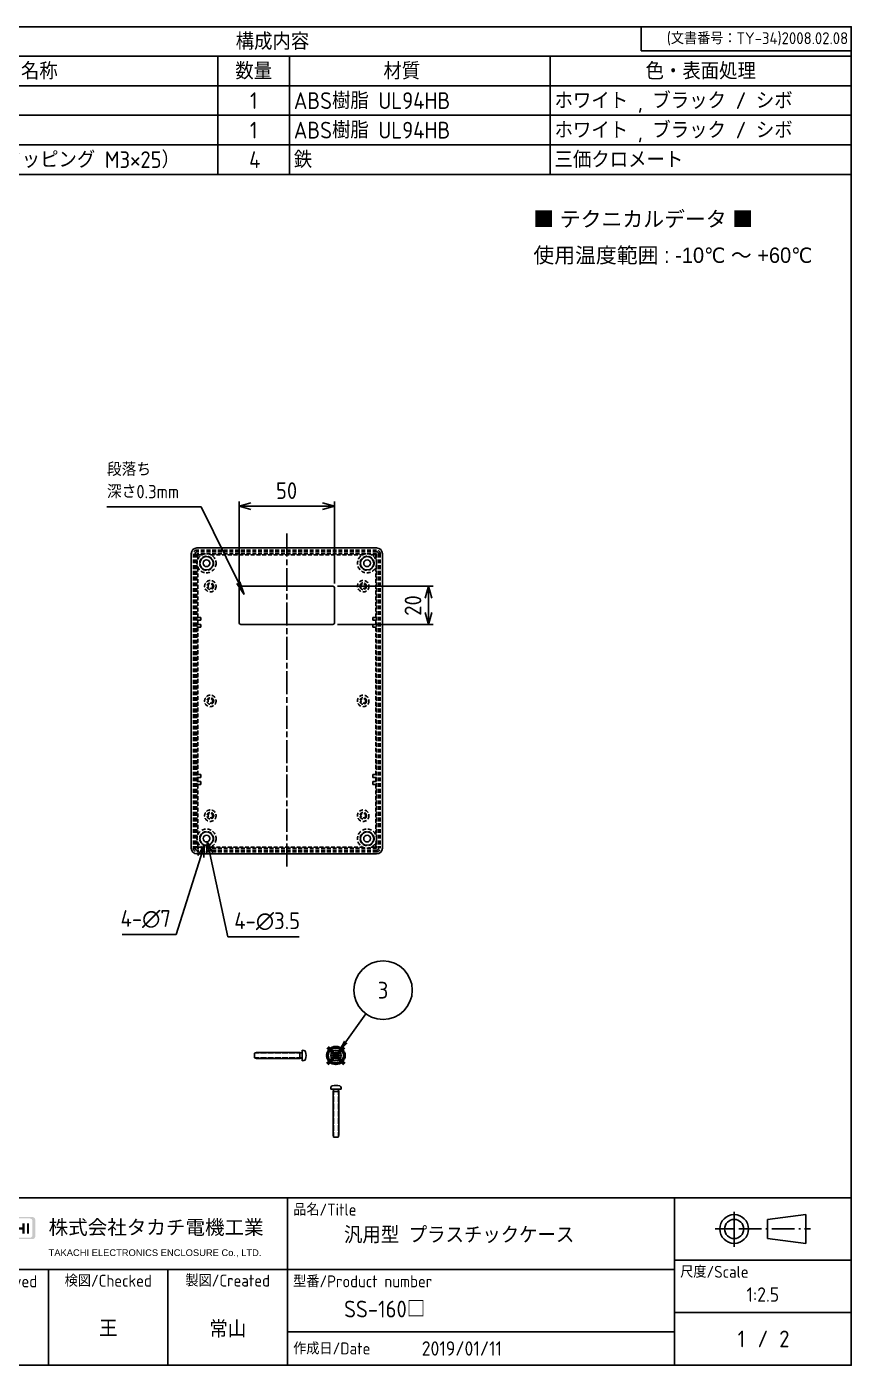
# Model space of a CAD drawing. Header units: millimetres. Extents: x 0 to 2025, y 0 to 700.
# Drawn here: x 576 to 1008, y 0 to 700 of the extents above; entities that cross this region are included whole.
import ezdxf
from ezdxf.enums import TextEntityAlignment as Align

# ---------------------------------------------------------------- set-up
doc = ezdxf.new("R2010")
doc.units = ezdxf.units.MM
for name, pattern in [('ACISOTGL', [3, 2, -1]), ('AM_ISO02W050x2', [3.75, 3, -0.75]), ('AM_ISO08W050', [18, 12, -1.5, 3, -1.5]), ('gen7a', [6.875, 4.75, -0.875, 0.375, -0.875])]:
    doc.linetypes.add(name, pattern=pattern)
doc.layers.add('7A', color=4, linetype='gen7a')
doc.layers.add('RAHM2', color=1, linetype='Continuous')
doc.layers.add('AM_12', color=7, linetype='Continuous', lineweight=50, plot=False)
for name, color, linetype, lineweight in [('AM_5', 3, 'Continuous', 25), ('AM_7', 4, 'AM_ISO08W050', 25), ('AM_8', 1, 'Continuous', 25), ('Symbol (ISO)', 7, 'Continuous', 18), ('下ｶﾊﾞｰ', 2, 'Continuous', 25), ('ﾋﾞｽ', 8, 'Continuous', 25), ('ﾋﾞｽ0', 8, 'AM_ISO02W050x2', 13)]:
    doc.layers.add(name, color=color, linetype=linetype, lineweight=lineweight)
doc.styles.add('ACISOTS', font='isocp.shx', dxfattribs={"height": 1, "bigfont": 'extfont.shx'})
doc.styles.add('Note Text (TK)', font='')
doc.styles.get("Standard").update_dxf_attribs({"font": 'ISOCP.SHX', "bigfont": 'EXTFONT.SHX'})
doc.styles.get('Note Text (TK)').set_extended_font_data('MS PGothic')
doc.dimstyles.new('AM_ISO$0', dxfattribs={"dimtxt": 3.5, "dimasz": 2.5, "dimexe": 1, "dimexo": 1, "dimgap": 1.5, "dimtad": 1, "dimdsep": 46, "dimtxsty": 'Standard', "dimblk": 'OPEN30', "dimcen": 0, "dimclrd": 3, "dimclre": 3, "dimclrt": 2, "dimadec": 0, "dimazin": 2, "dimtp": 0.1, "dimtm": 0.1, "dimtfac": 0.71, "dimtmove": 0, "dimatfit": 3, "dimldrblk": 'OPEN30', "dimfxl": 0, "dimlwd": -1, "dimlwe": -1, "dimarcsym": 0})
doc.dimstyles.new('AM_ISO$3', dxfattribs={"dimtxt": 3.5, "dimasz": 2.5, "dimexe": 1, "dimexo": 1, "dimgap": 1.5, "dimtad": 1, "dimtoh": 1, "dimdsep": 46, "dimtxsty": 'Standard', "dimblk": 'OPEN30', "dimcen": 0, "dimclrd": 3, "dimclre": 3, "dimclrt": 2, "dimadec": 0, "dimazin": 2, "dimtp": 0.1, "dimtm": 0.1, "dimtfac": 0.71, "dimtofl": 0, "dimtmove": 0, "dimatfit": 0, "dimldrblk": 'OPEN30', "dimfxl": 0, "dimlwd": -1, "dimlwe": -1, "dimarcsym": 0})

# ---------------------------------------------------------------- blocks, each defined once
blk = doc.blocks.new('TK-A3')
for p, q in [((359, 280), (359, 275)), ((359, 275), (403, 275))]:
    blk.add_line(p, q)
blk.add_lwpolyline([(0, 0), (403, 0), (403, 280), (0, 280)], close=True)
at = {"insert": (402.36, 276.11), "char_height": 2.5, "width": 43.0784, "attachment_point": 9}
blk.add_mtext('(文書番号：TY-34)2008.02.08', dxfattribs=at)
blk = doc.blocks.new('A$C0FAF06CF')
at = {"layer": 'AM_8'}
h = blk.add_hatch(color=1, dxfattribs=at)
edge = h.paths.add_edge_path()
edge.add_line((-8.01, -2.41), (8.01, -2.41))
edge.add_arc((8.01, -1.77), 0.638, 270, 360)
edge.add_line((8.65, -1.77), (8.65, 1.77))
edge.add_arc((8.01, 1.77), 0.638, 0, 90)
edge.add_line((8.01, 2.41), (-8.01, 2.41))
edge.add_arc((-8.01, 1.77), 0.638, 90, 180)
edge.add_line((-8.65, 1.77), (-8.65, -1.77))
edge.add_arc((-8.01, -1.77), 0.638, 180, 270)
edge = h.paths.add_edge_path(flags=16)
edge.add_line((-7.47, 2.09), (7.47, 2.09))
edge.add_arc((7.47, 1.55), 0.542, 0, 90, ccw=False)
edge.add_line((8.01, 1.55), (8.01, -1.55))
edge.add_arc((7.47, -1.55), 0.542, 270, 360, ccw=False)
edge.add_line((7.47, -2.09), (-7.47, -2.09))
edge.add_arc((-7.47, -1.55), 0.542, 180, 270, ccw=False)
edge.add_line((-8.01, -1.55), (-8.01, 1.55))
edge.add_arc((-7.47, 1.55), 0.542, 90, 180, ccw=False)
for points in [[(-5.45, 0.59), (-5.45, 1.04), (-7.53, 1.04), (-7.53, 0.59), (-6.76, 0.59), (-6.76, -1.22), (-6.23, -1.22), (-6.23, 0.59)], [(-3.15, 1.04), (-3.15, -1.22), (-2.67, -1.22), (-2.67, -0.62), (-2.19, -0.1), (-1.52, -1.22), (-0.96, -1.22), (-1.85, 0.27), (-1.14, 1.04), (-1.79, 1.04), (-2.67, 0.09), (-2.67, 1.04)], [(4.3, 1.04), (4.3, -1.22), (4.78, -1.22), (4.78, -0.32), (5.83, -0.32), (5.83, -1.22), (6.3, -1.22), (6.3, 1.04), (5.83, 1.04), (5.83, 0.13), (4.78, 0.13), (4.78, 1.04)], [(7.28, -1.22), (7.28, 1.04), (6.81, 1.04), (6.81, -1.22)]]:
    blk.add_hatch(color=1, dxfattribs=at).paths.add_polyline_path(points)
h = blk.add_hatch(color=1, dxfattribs=at)
h.paths.add_polyline_path([(-5.26, -1.22), (-5.08, -0.73), (-4.16, -0.73), (-3.98, -1.22), (-3.42, -1.22), (-4.25, 1.04), (-4.99, 1.04), (-5.82, -1.22)])
h.paths.add_polyline_path([(-4.33, -0.27), (-4.91, -0.27), (-4.62, 0.52)], flags=16)
h = blk.add_hatch(color=1, dxfattribs=at)
h.paths.add_polyline_path([(-0.2, -1.22), (-0.02, -0.73), (0.91, -0.73), (1.09, -1.22), (1.65, -1.22), (0.82, 1.04), (0.07, 1.04), (-0.76, -1.22)])
h.paths.add_polyline_path([(0.74, -0.27), (0.16, -0.27), (0.45, 0.52)], flags=16)
h = blk.add_hatch(color=1, dxfattribs=at)
edge = h.paths.add_edge_path()
edge.add_ellipse((2.88, -0.09), major_axis=(0, 0.727), ratio=0.867347, start_angle=304.651, end_angle=609.4109)
edge.add_line((3.47, -0.35), (3.94, -0.55))
edge.add_arc((2.88, -0.09), 1.16, 38.5505, 336.582, ccw=False)
edge.add_line((3.78, 0.63), (3.4, 0.32))
blk = doc.blocks.new('TK-仕様書(和英併記)NEW')
for p, q in [((0, 35), (-193, 35)), ((-193, 35), (-193, 0)), ((-118, 35), (-118, 0)), ((-37, 35), (-37, 0)), ((0, 35), (0, 0)), ((-17.5, 30.5), (-9.5, 31.5)), ((-9.5, 31.5), (-9.5, 25.5)), ((-17.5, 26.5), (-17.5, 30.5)), ((-9.5, 25.5), (-17.5, 26.5)), ((-193, 20), (-37, 20)), ((-168, 20), (-168, 0)), ((-143, 20), (-143, 0)), ((-37, 22), (0, 22)), ((-37, 11), (0, 11)), ((-37, 7), (-118, 7)), ((0, 0), (-193, 0))]:
    blk.add_line(p, q)
for radius in [3, 2]:
    blk.add_circle((-24.5, 28.5), radius)
at = {"layer": '7A'}
for p, q in [((-24.5, 28.5), (-24.5, 32.07)), ((-24.5, 28.5), (-28.5, 28.5)), ((-24.5, 28.5), (-24.5, 24.79)), ((-23.5, 28.5), (-8.5, 28.5))]:
    blk.add_line(p, q, dxfattribs=at)
at = {"xscale": 0.96, "yscale": 0.96, "zscale": 0.96}
blk.add_blockref('A$C0FAF06CF', (-179.07, 28.69), dxfattribs=at)
at = {"attachment_point": 4}
for s, insert, char_height, width in [('{\\fMS Gothic|b0|i0|c128|p49;株式会社タカチ電機工業}', (-167.99, 28.69), 3, 42.8816), ('{\\fArial|b0|i0|c128|p34;TAKACHI ELECTRONICS ENCLOSURE Co., LTD.}', (-167.99, 23.41), 1.4, 44.4483)]:
    blk.add_mtext(s, dxfattribs=dict(at, insert=insert, char_height=char_height, width=width))
for tag, height, p in [('品名', 3.5, (-106.16, 27.25)), ('TITLE', 2.5, (-106.16, 22.25)), ('型番', 3.5, (-106.14, 11.75))]:
    blk.add_attdef(tag, text='', height=height).set_placement(p, align=Align.MIDDLE_LEFT)
for tag, height, p in [('GEN-TITLE-SCA', 3, (-18.5, 14.79)), ('承認', 3.5, (-180.72, 7.73)), ('検図', 3.5, (-155.5, 7.73)), ('製図', 3.5, (-130.5, 7.73)), ('ページNO.', 3.5, (-23, 5.5)), ('総ページ数', 3.5, (-14, 5.5)), ('GEN-TITLE-DAT', 3, (-81.5, 3.5))]:
    blk.add_attdef(tag, text='', height=height).set_placement(p, align=Align.MIDDLE)
at = {"layer": 'RAHM2', "char_height": 2.5}
for s, insert, width, attachment_point in [('品名/Title', (-116.8, 33.8), 90, 1), ('尺度/Scale', (-35.8, 20.8), 20, 1), ('承認/Approved', (-180.5, 18.8), 22.2154, 2), ('検図/Checked', (-155.5, 18.93), 19.8527, 2), ('製図/Created', (-130.5, 18.96), 19.4456, 2), ('型番/Product number', (-116.8, 18.8), 90, 1), ('作成日/Date', (-116.8, 3.5), 17.8487, 4)]:
    blk.add_mtext(s, dxfattribs=dict(at, insert=insert, width=width, attachment_point=attachment_point))
at = {"layer": 'RAHM2', "color": 0, "insert": (-18.5, 5.5), "char_height": 3.5, "width": 4.4699, "attachment_point": 5}
blk.add_mtext('/', dxfattribs=at)
blk = doc.blocks.new('_Open30')
at = {"color": 0, "linetype": 'ByBlock', "lineweight": -2}
for p, q in [((-1, 0.27), (0, 0)), ((0, 0), (-1, -0.27)), ((0, 0), (-1, 0))]:
    blk.add_line(p, q, dxfattribs=at)
blk = doc.blocks.new('*D23')
at = {"layer": 'AM_5', "color": 3, "transparency": 16777216}
for p, q in [((687.16, 408.91), (687.16, 451.78)), ((693.41, 449.28), (730.91, 449.28)), ((737.16, 408.91), (737.16, 451.78))]:
    blk.add_line(p, q, dxfattribs=at)
at = {"layer": 'Defpoints', "color": 0, "transparency": 16777216}
for p in [(737.16, 449.28), (687.16, 406.41), (737.16, 406.41)]:
    blk.add_point(p, dxfattribs=at)
at = {"layer": 'AM_5', "color": 3, "transparency": 16777216, "xscale": 6.25, "yscale": 6.25, "zscale": 6.25, "rotation": 180}
blk.add_blockref('_Open30', (687.16, 449.28), dxfattribs=at)
at = {"layer": 'AM_5', "color": 3, "transparency": 16777216, "xscale": 6.25, "yscale": 6.25, "zscale": 6.25}
blk.add_blockref('_Open30', (737.16, 449.28), dxfattribs=at)
at = {"layer": 'AM_5', "color": 2, "transparency": 16777216, "insert": (712.05, 457.4), "char_height": 8.75, "attachment_point": 5}
blk.add_mtext('50', dxfattribs=at)
blk = doc.blocks.new('*D24')
at = {"layer": 'AM_5', "color": 3, "transparency": 16777216}
for p, q in [((738.66, 407.41), (788.83, 407.41)), ((786.33, 401.16), (786.33, 393.66)), ((738.66, 387.41), (788.83, 387.41))]:
    blk.add_line(p, q, dxfattribs=at)
at = {"layer": 'Defpoints', "color": 0, "transparency": 16777216}
for p in [(736.16, 407.41), (736.16, 387.41), (786.33, 387.41)]:
    blk.add_point(p, dxfattribs=at)
at = {"layer": 'AM_5', "color": 3, "transparency": 16777216, "xscale": 6.25, "yscale": 6.25, "zscale": 6.25}
for p, rotation in [((786.33, 407.41), 90), ((786.33, 387.41), 270)]:
    blk.add_blockref('_Open30', p, dxfattribs=dict(at, rotation=rotation))
at = {"layer": 'AM_5', "color": 2, "transparency": 16777216, "insert": (778.2, 397.33), "char_height": 8.75, "attachment_point": 5, "rotation": 90}
blk.add_mtext('20', dxfattribs=at)
blk = doc.blocks.new('*D25')
at = {"layer": 'AM_5', "color": 3, "transparency": 16777216}
for p, q in [((667.23, 266.11), (654.34, 225.22)), ((654.34, 225.22), (626.09, 225.22))]:
    blk.add_line(p, q, dxfattribs=at)
at = {"layer": 'Defpoints', "color": 0, "transparency": 16777216}
for p in [(671.22, 278.75), (669.11, 272.08)]:
    blk.add_point(p, dxfattribs=at)
at = {"layer": 'AM_5', "color": 3, "transparency": 16777216, "xscale": 6.25, "yscale": 6.25, "zscale": 6.25, "rotation": 72.50280415243935}
blk.add_blockref('_Open30', (669.11, 272.08), dxfattribs=at)
at = {"layer": 'AM_5', "color": 2, "transparency": 16777216, "insert": (638.34, 233.35), "char_height": 8.75, "attachment_point": 5}
blk.add_mtext('4-∅7', dxfattribs=at)
blk = doc.blocks.new('*D26')
at = {"layer": 'AM_5', "color": 3, "transparency": 16777216}
for p, q in [((671.87, 267.6), (681.35, 224.05)), ((681.35, 224.05), (718.71, 224.05))]:
    blk.add_line(p, q, dxfattribs=at)
at = {"layer": 'Defpoints', "color": 0, "transparency": 16777216}
for p in [(669.79, 277.12), (670.54, 273.7)]:
    blk.add_point(p, dxfattribs=at)
at = {"layer": 'AM_5', "color": 3, "transparency": 16777216, "xscale": 6.25, "yscale": 6.25, "zscale": 6.25, "rotation": 102.282517572689}
blk.add_blockref('_Open30', (670.54, 273.7), dxfattribs=at)
at = {"layer": 'AM_5', "color": 2, "transparency": 16777216, "insert": (701.9, 232.17), "char_height": 8.75, "attachment_point": 5}
blk.add_mtext('4-∅3.5', dxfattribs=at)
blk = doc.blocks.new('*S13')
at = {"layer": 'AM_5', "color": 3}
for p, q in [((360.1, 475.79), (409.36, 475.79)), ((409.36, 475.79), (428.88, 436.08))]:
    blk.add_line(p, q, dxfattribs=at)
at = {"layer": 'AM_5', "color": 3, "linetype": 'Continuous'}
for p, q in [((428.05, 435.67), (431.97, 429.79)), ((428.88, 436.08), (431.97, 429.79)), ((431.97, 429.79), (429.71, 436.48))]:
    blk.add_line(p, q, dxfattribs=at)
at = {"layer": 'AM_5', "color": 2, "insert": (360.1, 480.17), "char_height": 7, "attachment_point": 7, "style": 'ACISOTS'}
blk.add_mtext('段落ち\\P深さ0.3mm', dxfattribs=at)
blk = doc.blocks.new('A$C1E021441')
at = {"layer": 'ﾋﾞｽ'}
for p, q in [((-1.8, -0.41), (-1.8, 0.41)), ((-1.8, 0.41), (-1.55, 0.41)), ((-0.41, 1.8), (0.41, 1.8)), ((-0.41, 1.55), (-0.41, 1.8)), ((0.41, 1.8), (0.41, 1.55)), ((1.55, 0.41), (1.8, 0.41)), ((1.8, 0.41), (1.8, -0.41)), ((-1.55, -0.41), (-1.8, -0.41)), ((-0.41, -1.8), (-0.41, -1.55)), ((0.41, -1.8), (-0.41, -1.8)), ((0.41, -1.55), (0.41, -1.8)), ((1.8, -0.41), (1.55, -0.41))]:
    blk.add_line(p, q, dxfattribs=at)
blk.add_circle((0, 0), 2.75, dxfattribs=at)
for centre, start, end in [((-1.55, 1.55), 270, 0), ((1.55, 1.55), 180, 270), ((-1.55, -1.55), 0, 90), ((1.55, -1.55), 90, 180)]:
    blk.add_arc(centre, 1.15, start, end, dxfattribs=at)
blk = doc.blocks.new('A$C63FB3737')
at = {"layer": 'ﾋﾞｽ'}
for p, q in [((-1.5, 23.88), (-1.2, 25)), ((-1.5, 23.88), (-1.5, 1.25)), ((1.2, 25), (-1.2, 25)), ((1.2, 25), (1.5, 23.88)), ((1.5, 1.25), (1.5, 23.88)), ((-2.68, -0.85), (-2.75, 0)), ((-2.75, 0), (2.75, 0)), ((-1.23, 0.12), (-1.5, 1.25)), ((1.5, 1.25), (-1.5, 1.25)), ((1.23, 0.12), (1.5, 1.25)), ((2.68, -0.85), (2.75, 0))]:
    blk.add_line(p, q, dxfattribs=at)
for centre, radius, start, end in [((-1.33, 0.1), 0.1, 270, 13.49573), ((1.33, 0.1), 0.1, 166.50427, 270), ((-1.68, -0.76), 1, 185, 253.74297), ((0, 5), 7, 253.74297, 286.25703), ((1.68, -0.76), 1, 286.25703, 355)]:
    blk.add_arc(centre, radius, start, end, dxfattribs=at)
at = {"layer": 'ﾋﾞｽ0'}
for p, q in [((-1.2, 0), (-1.2, 25)), ((1.2, 0), (1.2, 25))]:
    blk.add_line(p, q, dxfattribs=at)
blk = doc.blocks.new('*S41')
at = {"layer": 'AM_12', "color": 4}
for p, q in [((733.47, 157.66), (742.22, 166.41)), ((733.47, 166.41), (742.22, 157.66))]:
    blk.add_line(p, q, dxfattribs=at)
blk.add_circle((737.85, 162.03), 4.38, dxfattribs=at)
blk = doc.blocks.new('*S42')
at = {"color": 7}
for p, q in [((451.72, 622.81), (451.72, 700)), ((451.72, 700), (1007.5, 700)), ((1007.5, 700), (1007.5, 622.81)), ((451.72, 622.81), (1007.5, 622.81))]:
    blk.add_line(p, q, dxfattribs=at)
at = {"color": 1}
for p, q in [((464.7, 700), (1007.5, 700)), ((451.72, 684.56), (1007.5, 684.56)), ((489.22, 684.56), (489.22, 669.12)), ((676.09, 684.56), (676.09, 669.12)), ((713.59, 684.56), (713.59, 669.12)), ((850, 684.56), (850, 669.12)), ((451.72, 669.12), (1007.5, 669.12)), ((489.22, 669.12), (489.22, 653.69)), ((676.09, 669.12), (676.09, 653.69)), ((713.59, 669.12), (713.59, 653.69)), ((850, 669.12), (850, 653.69)), ((451.72, 653.69), (1007.5, 653.69)), ((489.22, 653.69), (489.22, 638.25)), ((676.09, 653.69), (676.09, 638.25)), ((713.59, 653.69), (713.59, 638.25)), ((850, 653.69), (850, 638.25)), ((451.72, 638.25), (1007.5, 638.25)), ((489.22, 638.25), (489.22, 622.81)), ((676.09, 638.25), (676.09, 622.81)), ((713.59, 638.25), (713.59, 622.81)), ((850, 638.25), (850, 622.81))]:
    blk.add_line(p, q, dxfattribs=at)
at = {"color": 2, "insert": (704.67, 692.28), "char_height": 8.75, "attachment_point": 5, "style": 'ACISOTS'}
blk.add_mtext('構成内容', dxfattribs=at)
at = {"color": 2, "char_height": 8.75, "style": 'ACISOTS'}
for s, insert, width, attachment_point in [('照番', (470.47, 681.19), 33, 2), ('名称', (582.66, 681.19), 182.3756, 2), ('数量', (694.84, 681.19), 33, 2), ('材質', (772.35, 681.19), 126.3086, 2), ('色・表面処理', (928.75, 681.19), 153, 2), ('1', (470.47, 665.75), 33, 2), ('上カバー', (491.47, 665.75), 182.3756, 1), ('1', (694.84, 665.75), 33, 2), ('ABS樹脂 UL94HB', (715.84, 665.75), 184.1069, 1), ('ホワイト , ブラック / シボ', (852.25, 665.75), 153, 1), ('下カバー', (491.47, 650.31), 182.3756, 1), ('ABS樹脂 UL94HB', (715.84, 650.31), 184.7655, 1), ('ホワイト , ブラック / シボ', (852.25, 650.31), 153, 1), ('2', (470.47, 650.31), 33, 2), ('1', (694.84, 650.31), 33, 2), ('3', (470.47, 634.88), 33, 2), ('取付ビス （ナベタッピング M3×25）', (491.47, 634.88), 182.3756, 1), ('4', (695.4, 634.88), 33, 2), ('鉄', (715.84, 634.88), 126.3086, 1), ('三価クロメート', (852.25, 634.88), 153, 1)]:
    blk.add_mtext(s, dxfattribs=dict(at, insert=insert, width=width, attachment_point=attachment_point))
blk = doc.blocks.new('*S45')
at = {"layer": 'AM_5'}
blk.add_line((753.55, 183.71), (743, 169.12), dxfattribs=at)
at = {"layer": 'AM_5', "color": 3}
blk.add_circle((762.52, 196.12), 15.31, dxfattribs=at)
at = {"layer": 'AM_5', "linetype": 'Continuous'}
blk.add_trace([(742.07, 169.79), (743.94, 168.44), (737.88, 162.02)], dxfattribs=at)
at = {"layer": 'AM_5', "color": 7, "insert": (762.52, 196.12), "char_height": 8.75, "attachment_point": 5, "style": 'ACISOTS'}
blk.add_mtext('3', dxfattribs=at)

msp = doc.modelspace()

# ---------------------------------------------------------------- linework, layer by layer
at = {"layer": 'AM_7'}
msp.add_line((712.164, 434.914), (712.164, 259.914), dxfattribs=at)
at = {"layer": '下ｶﾊﾞｰ'}
for p, q in [((665.164, 427.414), (759.164, 427.414)), ((662.164, 424.414), (662.164, 270.414)), ((762.164, 424.414), (762.164, 270.414)), ((687.164, 388.414), (687.164, 406.414)), ((688.164, 407.414), (736.164, 407.414)), ((737.164, 406.414), (737.164, 388.414)), ((736.164, 387.414), (688.164, 387.414)), ((665.164, 267.414), (759.164, 267.414))]:
    msp.add_line(p, q, dxfattribs=at)
at = {"layer": '下ｶﾊﾞｰ', "linetype": 'ACISOTGL'}
for p, q in [((663.264, 424.414), (663.264, 270.414)), ((664.164, 424.414), (664.164, 270.414)), ((759.164, 426.314), (665.164, 426.314)), ((759.164, 425.414), (665.164, 425.414)), ((759.164, 424.414), (665.164, 424.414)), ((665.164, 424.414), (665.164, 270.414)), ((665.664, 421.593), (665.664, 423.414)), ((666.164, 423.914), (667.985, 423.914)), ((672.344, 423.914), (751.985, 423.914)), ((756.344, 423.914), (758.164, 423.914)), ((758.664, 421.593), (758.664, 423.414)), ((759.164, 424.414), (759.164, 270.414)), ((760.164, 424.414), (760.164, 270.414)), ((761.064, 424.414), (761.064, 270.414)), ((665.664, 391.114), (665.664, 417.234)), ((758.664, 391.114), (758.664, 417.234)), ((665.164, 391.114), (667.164, 391.114)), ((665.164, 389.614), (667.164, 389.614)), ((665.164, 387.414), (667.164, 387.414)), ((665.164, 385.914), (667.164, 385.914)), ((665.664, 387.414), (665.664, 389.614)), ((665.664, 308.914), (665.664, 385.914)), ((667.164, 389.614), (667.164, 391.114)), ((667.164, 385.914), (667.164, 387.414)), ((757.164, 389.614), (757.164, 391.114)), ((759.164, 391.114), (757.164, 391.114)), ((759.164, 389.614), (757.164, 389.614)), ((757.164, 385.914), (757.164, 387.414)), ((759.164, 387.414), (757.164, 387.414)), ((759.164, 385.914), (757.164, 385.914)), ((758.664, 387.414), (758.664, 389.614)), ((758.664, 308.914), (758.664, 385.914)), ((665.164, 308.914), (667.164, 308.914)), ((667.164, 308.914), (667.164, 307.414)), ((757.164, 308.914), (757.164, 307.414)), ((759.164, 308.914), (757.164, 308.914)), ((665.164, 307.414), (667.164, 307.414)), ((665.164, 305.214), (667.164, 305.214)), ((665.164, 303.714), (667.164, 303.714)), ((665.664, 305.214), (665.664, 307.414)), ((665.664, 277.593), (665.664, 303.714)), ((667.164, 305.214), (667.164, 303.714)), ((759.164, 307.414), (757.164, 307.414)), ((757.164, 305.214), (757.164, 303.714)), ((759.164, 305.214), (757.164, 305.214)), ((759.164, 303.714), (757.164, 303.714)), ((758.664, 305.214), (758.664, 307.414)), ((758.664, 277.593), (758.664, 303.714)), ((665.664, 271.414), (665.664, 273.234)), ((758.664, 271.414), (758.664, 273.234)), ((759.164, 270.414), (665.164, 270.414)), ((759.164, 269.414), (665.164, 269.414)), ((759.164, 268.514), (665.164, 268.514)), ((666.164, 270.914), (667.985, 270.914)), ((672.344, 270.914), (751.985, 270.914)), ((756.344, 270.914), (758.164, 270.914))]:
    msp.add_line(p, q, dxfattribs=at)
for centre, radius in [((670.164, 419.414), 5), ((670.164, 419.414), 3.65), ((670.164, 419.414), 1.75), ((754.164, 419.414), 5), ((754.164, 419.414), 3.65), ((754.164, 419.414), 1.75), ((672.164, 407.414), 3), ((672.164, 407.414), 1.75), ((672.164, 407.414), 1.2), ((752.164, 407.414), 3), ((752.164, 407.414), 1.75), ((752.164, 407.414), 1.2), ((672.164, 347.414), 3), ((752.164, 347.414), 3), ((672.164, 347.414), 1.75), ((672.164, 347.414), 1.2), ((752.164, 347.414), 1.75), ((752.164, 347.414), 1.2), ((672.164, 287.414), 3), ((672.164, 287.414), 1.75), ((672.164, 287.414), 1.2), ((752.164, 287.414), 3), ((752.164, 287.414), 1.75), ((752.164, 287.414), 1.2), ((670.164, 275.414), 5), ((754.164, 275.414), 5), ((670.164, 275.414), 3.65), ((670.164, 275.414), 1.75), ((754.164, 275.414), 3.65), ((754.164, 275.414), 1.75)]:
    msp.add_circle(centre, radius, dxfattribs=at)
at = {"layer": '下ｶﾊﾞｰ'}
for centre, radius in [((670.164, 419.414), 3.5), ((670.164, 419.414), 1.75), ((754.164, 419.414), 3.5), ((754.164, 419.414), 1.75), ((670.164, 275.414), 3.5), ((670.164, 275.414), 1.75), ((754.164, 275.414), 3.5), ((754.164, 275.414), 1.75)]:
    msp.add_circle(centre, radius, dxfattribs=at)
for centre, radius, start, end in [((665.164, 424.414), 3, 90, 180), ((759.164, 424.414), 3, 0, 90), ((688.164, 406.414), 1, 90, 180), ((736.164, 406.414), 1, 0, 90), ((688.164, 388.414), 1, 180, 270), ((736.164, 388.414), 1, 270, 0), ((665.164, 270.414), 3, 180, 270), ((759.164, 270.414), 3, 270, 0)]:
    msp.add_arc(centre, radius, start, end, dxfattribs=at)
at = {"layer": '下ｶﾊﾞｰ', "linetype": 'ACISOTGL'}
for centre, radius, start, end in [((665.164, 424.414), 1.9, 90, 180), ((665.164, 424.414), 1, 90, 180), ((666.164, 423.414), 0.5, 90, 180), ((758.164, 423.414), 0.5, 0, 90), ((759.164, 424.414), 1.9, 0, 90), ((759.164, 424.414), 1, 0, 90), ((665.164, 270.414), 1.9, 180, 270), ((665.164, 270.414), 1, 180, 270), ((666.164, 271.414), 0.5, 180, 270), ((758.164, 271.414), 0.5, 270, 0), ((759.164, 270.414), 1.9, 270, 0), ((759.164, 270.414), 1, 270, 0)]:
    msp.add_arc(centre, radius, start, end, dxfattribs=at)

# ---------------------------------------------------------------- block references
at = {"lineweight": 0, "xscale": 2.5, "yscale": 2.5, "zscale": 2.5}
msp.add_blockref('TK-A3', (0, 0), dxfattribs=at)
msp.add_blockref('*S42', (0, 0))
for name, p, rotation in [('A$C63FB3737', (720.22, 161.982), 90), ('A$C1E021441', (737.874, 161.982), 180), ('A$C63FB3737', (737.874, 144.328), 180)]:
    msp.add_blockref(name, p, dxfattribs=dict(rotation=rotation))
msp.add_blockref('TK-仕様書(和英併記)NEW', (1007.5, 0), dxfattribs=at).add_auto_attribs({'検図': '王', '製図': '常山', '承認': '中根', '品名': '汎用型 プラスチックケース', '型番': 'SS-160□', 'GEN-TITLE-DAT': '2019/01/11', 'GEN-TITLE-SCA': '1:2.5', 'ページNO.': '1', '総ページ数': '2'})
at = {"layer": 'AM_12'}
msp.add_blockref('*S41', (0, 0), dxfattribs=at)
at = {"layer": 'AM_5'}
for name, p in [('*S13', (257.953, -26.783)), ('*S45', (0, 0))]:
    msp.add_blockref(name, p, dxfattribs=at)

# ---------------------------------------------------------------- texts
at = {"layer": 'Symbol (ISO)', "color": 7, "insert": (841.184, 589.526), "char_height": 8, "width": 155.6261, "attachment_point": 4, "line_spacing_factor": 1.418182, "style": 'Note Text (TK)'}
msp.add_mtext('■ テクニカルデータ ■\\P使用温度範囲 : -10℃ ～ +60℃', dxfattribs=at)

# ---------------------------------------------------------------- dimensions: what is measured, and where the dimension line sits
at = {"layer": 'AM_5'}
dim = msp.add_linear_dim(base=(737.164, 449.277), p1=(687.164, 406.414), p2=(737.164, 406.414), dimstyle='AM_ISO$0', override={"dimscale": 2.5, "dimdec": 0}, dxfattribs=at)
dim.commit()
dim.dimension.update_dxf_attribs({"geometry": '*D23', "text_midpoint": (712.053, 449.277), "dimtype": 160})
dim = msp.add_linear_dim(base=(786.325, 387.414), p1=(736.164, 407.414), p2=(736.164, 387.414), angle=90, dimstyle='AM_ISO$0', override={"dimscale": 2.5, "dimdec": 0}, dxfattribs=at)
dim.commit()
dim.dimension.update_dxf_attribs({"geometry": '*D24', "text_midpoint": (786.325, 397.329), "dimtype": 160})
for p1, p2, override, picture, middle in [((671.216, 278.752), (669.112, 272.076), {"dimscale": 2.5, "dimdec": 0}, '*D25', (638.342, 225.225)), ((669.792, 277.124), (670.536, 273.704), {"dimscale": 2.5, "dimdec": 1}, '*D26', (701.904, 224.047))]:
    dim = msp.add_diameter_dim_2p(p1=p1, p2=p2, text='4-<>', dimstyle='AM_ISO$3', override=override, dxfattribs=at)
    dim.commit()
    dim.dimension.update_dxf_attribs({"geometry": picture, "text_midpoint": middle, "dimtype": 163})

doc.saveas('drawing.dxf')
